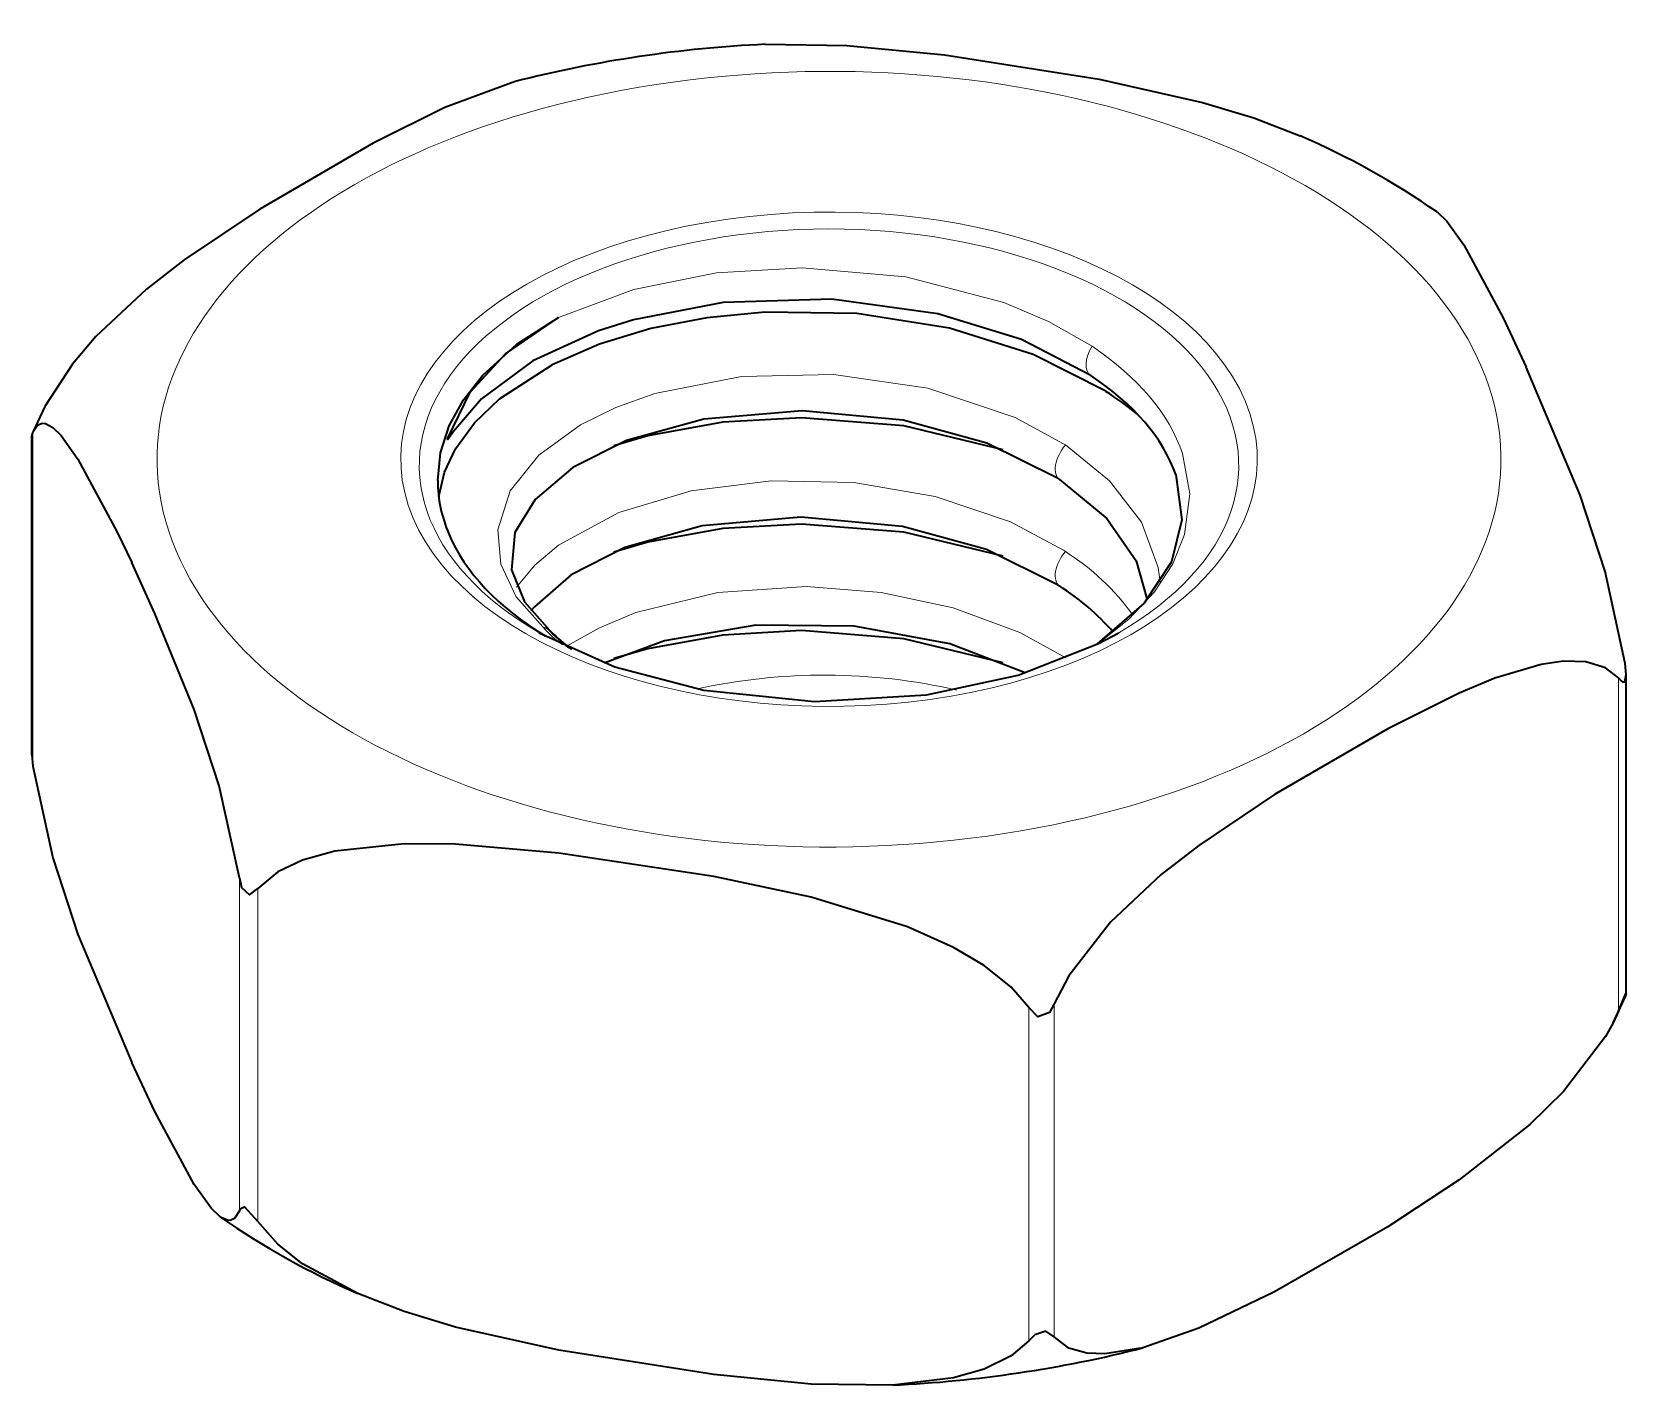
# Model space of a CAD drawing. Extents: x -131 to 1002, y -402 to 783.
# Drawn here: x 710.82 to 716.93, y 387.33 to 392.52 of the extents above; entities that cross this region are included whole.
import ezdxf

# ---------------------------------------------------------------- set-up
doc = ezdxf.new("R2010")
doc.units = 0

msp = doc.modelspace()

# ---------------------------------------------------------------- linework, layer by layer
at = {"color": 7, "lineweight": 35, "ltscale": 0.002631}
msp.add_line((710.8688, 391.0833), (710.824, 390.988), dxfattribs=at)
at = {"color": 7, "lineweight": 35, "ltscale": 0.000326475}
msp.add_line((710.8187, 390.9705), (710.8221, 390.9831), dxfattribs=at)
at = {"color": 7, "lineweight": 35, "ltscale": 0.030574}
for p, q in [((710.8187, 389.7475), (710.8187, 390.9705)), ((716.9301, 388.833), (716.9301, 390.056))]:
    msp.add_line(p, q, dxfattribs=at)
at = {"color": 7, "lineweight": 35, "ltscale": 0.000132182}
msp.add_line((710.8221, 390.9831), (710.824, 390.988), dxfattribs=at)
at = {"color": 7, "lineweight": 13, "ltscale": 0.031951}
for p, q in [((710.8221, 389.705), (710.8221, 390.9831)), ((716.9008, 388.7646), (716.9008, 390.0427)), ((711.6141, 387.9986), (711.6141, 389.2766)), ((714.6404, 387.5005), (714.6404, 388.7785))]:
    msp.add_line(p, q, dxfattribs=at)
at = {"color": 7, "lineweight": 13, "ltscale": 0.000218804}
msp.add_line((714.7734, 390.9408), (714.7808, 390.936), dxfattribs=at)
at = {"color": 7, "lineweight": 35, "ltscale": 0.000208666}
for p, q in [((714.7509, 390.8086), (714.7579, 390.8041)), ((714.7509, 390.4003), (714.7579, 390.3958))]:
    msp.add_line(p, q, dxfattribs=at)
at = {"color": 7, "lineweight": 13, "ltscale": 0.000219223}
for p, q in [((714.7734, 390.5325), (714.7808, 390.5277)), ((714.7734, 390.1243), (714.7808, 390.1194))]:
    msp.add_line(p, q, dxfattribs=at)
at = {"color": 7, "lineweight": 13, "ltscale": 0.000563347}
msp.add_line((712.7977, 390.2289), (712.7772, 390.2383), dxfattribs=at)
at = {"color": 7, "lineweight": 13, "ltscale": 0.00031599}
msp.add_line((712.8076, 390.2211), (712.7977, 390.2289), dxfattribs=at)
at = {"color": 7, "lineweight": 35, "ltscale": 0.000161377}
msp.add_line((712.8029, 390.2255), (712.8076, 390.2211), dxfattribs=at)
at = {"color": 7, "lineweight": 35, "ltscale": 0.001065}
for p, q in [((716.9301, 390.056), (716.9266, 390.0984)), ((710.8187, 389.7475), (710.8221, 389.705))]:
    msp.add_line(p, q, dxfattribs=at)
at = {"color": 7, "lineweight": 13, "ltscale": 0.03195}
for p, q in [((711.6848, 387.9578), (711.6848, 389.2358)), ((714.7371, 387.5154), (714.7371, 388.7935))]:
    msp.add_line(p, q, dxfattribs=at)
at = {"color": 7, "lineweight": 35, "ltscale": 0.002634}
msp.add_line((716.8799, 388.7202), (716.9247, 388.8156), dxfattribs=at)
at = {"color": 7, "lineweight": 35, "ltscale": 0.000131474}
msp.add_line((716.9266, 388.8204), (716.9247, 388.8156), dxfattribs=at)
at = {"color": 7, "lineweight": 35, "ltscale": 0.000325739}
msp.add_line((716.9301, 388.833), (716.9266, 388.8204), dxfattribs=at)
at = {"color": 7, "lineweight": 35, "ltscale": 0.001228}
msp.add_line((716.9008, 388.7646), (716.8799, 388.7202), dxfattribs=at)
at = {"color": 7, "lineweight": 35}
for points in [[(713.6302, 392.4727), (713.9421, 392.4686), (714.3165, 392.432), (714.9097, 392.3386), (715.3057, 392.2499), (715.503, 392.1905), (715.6807, 392.1219)], [(712.6708, 392.3294), (712.4012, 392.2303), (712.1272, 392.0933), (711.693, 391.8409), (711.403, 391.6461), (711.2586, 391.5339), (711.0641, 391.3521), (710.9738, 391.2462), (710.8688, 391.0833)], [(716.2066, 391.8283), (716.2432, 391.794), (716.308, 391.7038), (716.4584, 391.4233), (716.5475, 391.2349)], [(714.935, 391.1418), (714.6569, 391.2836), (714.3362, 391.3841), (713.9812, 391.4397), (713.6281, 391.4454), (713.4059, 391.4238), (713.1919, 391.3824), (712.994, 391.3224), (712.8137, 391.2439)], [(714.8778, 391.2021), (714.6122, 391.3404), (714.2914, 391.4396), (713.8849, 391.4947), (713.469, 391.4821), (713.1255, 391.4163), (712.9905, 391.3735)], [(712.3744, 390.7999), (712.3856, 390.9056), (712.4188, 391.0092), (712.473, 391.1086), (712.5462, 391.2024), (712.6777, 391.3221), (712.8369, 391.4254)], [(712.9905, 391.3735), (712.7392, 391.2585), (712.5416, 391.1133), (712.4354, 390.988), (712.4132, 390.9575), (712.4123, 390.9594), (712.4989, 391.1384), (712.6342, 391.2855), (712.8369, 391.4254)], [(712.3781, 390.7389), (712.4007, 390.8318), (712.4429, 390.9215), (712.5156, 391.021), (712.6113, 391.1127), (712.8137, 391.2439)], [(716.9266, 390.0984), (716.8494, 390.451), (716.7534, 390.7441), (716.5475, 391.2349)], [(710.824, 390.988), (710.8403, 391.0117), (710.8583, 391.0193), (710.8714, 391.0179), (710.8994, 391.0025), (710.9306, 390.9721), (710.9954, 390.8819), (711.1458, 390.6014), (711.2013, 390.4854)], [(714.7509, 390.8086), (714.4798, 390.9426), (714.159, 391.0311), (713.7715, 391.0675), (713.394, 391.0352), (713.0986, 390.9535), (712.8919, 390.8495), (712.7474, 390.7269), (712.6702, 390.6), (712.657, 390.4574), (712.7072, 390.334), (712.8029, 390.2255)], [(714.5424, 390.9176), (714.1611, 391.0098), (713.7689, 391.0406), (713.4676, 391.0237), (713.1793, 390.9709), (713.0491, 390.9332)], [(714.7579, 390.8041), (714.939, 390.6542), (715.0515, 390.4914), (715.0936, 390.3419)], [(715.2033, 390.8231), (715.2273, 390.6485), (715.1868, 390.4885), (715.0831, 390.3298), (714.9028, 390.1729)], [(714.7509, 390.4003), (714.4785, 390.5349), (714.1559, 390.6234), (713.7665, 390.6593), (713.3878, 390.6258), (713.0922, 390.5428), (712.8863, 390.4376), (712.7449, 390.3157), (712.7318, 390.2998)], [(714.5421, 390.5095), (714.161, 390.6016), (713.769, 390.6324), (713.4679, 390.6154), (713.1797, 390.5628), (713.0496, 390.5251)], [(711.6141, 389.2766), (711.5367, 389.6291), (711.4407, 389.9223), (711.2903, 390.2901), (711.2013, 390.4854)], [(712.7639, 390.2162), (713.0535, 390.0849), (713.3946, 389.9952), (713.819, 389.9528), (714.2478, 389.978), (714.5997, 390.0539), (714.9072, 390.1744), (714.9849, 390.2163)], [(714.6269, 390.0623), (714.3376, 390.1729), (713.9706, 390.2411), (713.5938, 390.2445), (713.2437, 390.1846), (713.0123, 390.0999)], [(714.5421, 390.1012), (714.161, 390.1933), (713.769, 390.2242), (713.4679, 390.2072), (713.1797, 390.1545), (713.0496, 390.1169)], [(716.9008, 390.0427), (716.8511, 390.0818), (716.7751, 390.1048), (716.6896, 390.1068), (716.6042, 390.0944), (716.4272, 390.0416), (716.2903, 389.9849), (716.0163, 389.848), (715.582, 389.5956), (715.2921, 389.4008), (715.1477, 389.2885), (714.9532, 389.1068), (714.7932, 388.9006), (714.7371, 388.7935)], [(716.9008, 390.0427), (716.9109, 390.0317), (716.9159, 390.0276), (716.925, 390.0274), (716.9301, 390.056)], [(710.8221, 389.705), (710.8994, 389.3525), (710.9954, 389.0593), (711.2013, 388.5686)], [(714.6404, 388.7785), (714.5726, 388.8569), (714.4688, 388.9398), (714.352, 389.0092), (714.1757, 389.0884), (713.8066, 389.2021), (713.4323, 389.2814), (712.8391, 389.3714), (712.443, 389.4053), (712.2457, 389.407), (711.98, 389.3786), (711.8566, 389.344), (711.7615, 389.2986), (711.6848, 389.2358)], [(711.6141, 389.2766), (711.6226, 389.2393), (711.6535, 389.2108), (711.6848, 389.2358)], [(716.9008, 388.7646), (716.9288, 388.8331), (716.9296, 388.834), (716.9301, 388.833)], [(714.7371, 388.7935), (714.719, 388.7602), (714.6743, 388.7437), (714.6404, 388.7785)], [(716.8799, 388.7202), (716.8511, 388.6681), (716.6896, 388.4568), (716.5605, 388.3303), (716.2903, 388.1176), (716.0163, 387.9381), (715.582, 387.6891), (715.2921, 387.5491), (715.0779, 387.4741)], [(711.5421, 387.9752), (711.5055, 388.0095), (711.4407, 388.0997), (711.2903, 388.3802), (711.2013, 388.5686)], [(711.6141, 387.9986), (711.6198, 388.0085), (711.6332, 388.0139), (711.6848, 387.9578)], [(711.6141, 387.9986), (711.5959, 387.9699), (711.5794, 387.9625), (711.5675, 387.9631), (711.5421, 387.9752)], [(712.0681, 387.6816), (711.8566, 387.7964), (711.7615, 387.8712), (711.6848, 387.9578)], [(714.1185, 387.3308), (713.8066, 387.3349), (713.4323, 387.3715), (712.8391, 387.465), (712.443, 387.5536), (712.2457, 387.613), (712.0681, 387.6816)], [(714.7371, 387.5154), (714.7061, 387.5383), (714.6631, 387.5234), (714.6404, 387.5005)], [(714.6404, 387.5005), (714.5726, 387.4432), (714.4688, 387.3924), (714.352, 387.3591), (714.1185, 387.3308)], [(715.0779, 387.4741), (714.9313, 387.4504), (714.8629, 387.4533), (714.7932, 387.4731), (714.7371, 387.5154)]]:
    msp.add_lwpolyline(points, dxfattribs=at)
at = {"color": 7, "lineweight": 13}
for points in [[(714.8829, 391.3145), (714.716, 391.4098), (714.5446, 391.4824), (714.1688, 391.5804), (713.7712, 391.6151), (713.4425, 391.5958), (713.126, 391.5327), (712.8369, 391.4254)], [(712.7772, 390.2383), (712.6748, 390.3534), (712.6159, 390.4794), (712.6047, 390.6103), (712.6526, 390.7599), (712.7615, 390.897), (712.9216, 391.0139), (713.0566, 391.0802), (713.2069, 391.1334), (713.5391, 391.1982), (713.8914, 391.2059), (714.2532, 391.1538), (714.5881, 391.0415), (714.7734, 390.9408)], [(714.7808, 390.936), (714.9501, 390.7985), (715.0719, 390.6396), (715.1367, 390.4662), (715.1442, 390.4103)], [(714.9048, 390.1741), (715.0242, 390.2679), (715.1227, 390.3731), (715.1923, 390.4798), (715.2377, 390.5929), (715.2573, 390.7481), (715.2292, 390.9035)], [(712.6768, 390.3909), (712.7472, 390.4749), (712.8377, 390.5515), (713.0683, 390.6768), (713.3461, 390.7601), (713.6523, 390.7987), (713.9694, 390.7916), (714.2811, 390.7388), (714.5707, 390.641), (714.7734, 390.5325)], [(712.8701, 390.1656), (712.994, 390.2355), (713.134, 390.2934), (713.4487, 390.3701), (713.7885, 390.393), (714.0737, 390.371), (714.3504, 390.312), (714.6064, 390.2166), (714.7734, 390.1243)]]:
    msp.add_lwpolyline(points, dxfattribs=at)
at = {"color": 7, "lineweight": 35}
for centre, radius, start, end in [((713.8489, 387.7114), 4.7661, 92.62958, 104.3111), ((714.4467, 389.2889), 3.0899, 55.27611, 66.46247), ((714.219, 390.016), 1.3342, 51.09214, 57.54188), ((712.8992, 390.8024), 0.5249, 180.27745, 203.21017), ((714.2559, 389.6042), 0.9371, 40.90404, 57.61799), ((713.323, 390.7392), 0.7309, 225.15341, 233.42262), ((713.3021, 390.5146), 3.0899, 235.2761, 246.46248), ((713.8998, 392.092), 4.7661, 272.62959, 284.31111)]:
    msp.add_arc(centre, radius, start, end, dxfattribs=at)
at = {"color": 7, "lineweight": 13}
for centre, radius, start, end in [((714.2774, 389.7336), 0.9399, 35.82538, 57.63339), ((713.199, 390.6217), 0.5701, 222.26257, 232.54498), ((713.2159, 390.6133), 0.5681, 222.58069, 233.45403), ((713.3514, 390.7845), 0.7844, 225.09387, 233.63889), ((713.8566, 387.7884), 2.2652, 77.06353, 102.43111)]:
    msp.add_arc(centre, radius, start, end, dxfattribs=at)
for centre, major_axis, ratio, start_param, end_param in [((713.8744, 390.8815), (2.5754, 0), 0.57735, 0.238201, 6.521386), ((713.8744, 390.8815), (1.6414, 0), 0.57735, 3.379793, 9.662978), ((713.8744, 390.8576), (1.5707, 0), 0.57735, 5.497715, 10.210378), ((714.933, 391.2855), (-0.0552, -0.0834), 0.57847, 4.747903, 6.283188), ((713.761, 390.742), (1.4965, -0.0117), 0.58383, 0.199239, 0.727806), ((714.8126, 390.8878), (-0.0546, -0.0837), 0.543957, 4.480494, 6.282041), ((714.8126, 390.4796), (-0.0546, -0.0837), 0.543957, 4.480494, 6.282041), ((712.7368, 390.1505), (-0.0661, -0.0751), 0.736343, 3.141557, 3.528261)]:
    msp.add_ellipse(centre, major_axis=major_axis, ratio=ratio, start_param=start_param, end_param=end_param, dxfattribs=at)
at = {"color": 7, "lineweight": 35}
for centre, major_axis, ratio, start_param, end_param in [((713.9177, 390.745), (1.3091, -0.0984), 0.565456, 0.236926, 0.790929), ((713.8749, 390.8), (1.5005, 0.0002), 0.577285, 3.379674, 3.900004)]:
    msp.add_ellipse(centre, major_axis=major_axis, ratio=ratio, start_param=start_param, end_param=end_param, dxfattribs=at)

doc.saveas('drawing.dxf')
